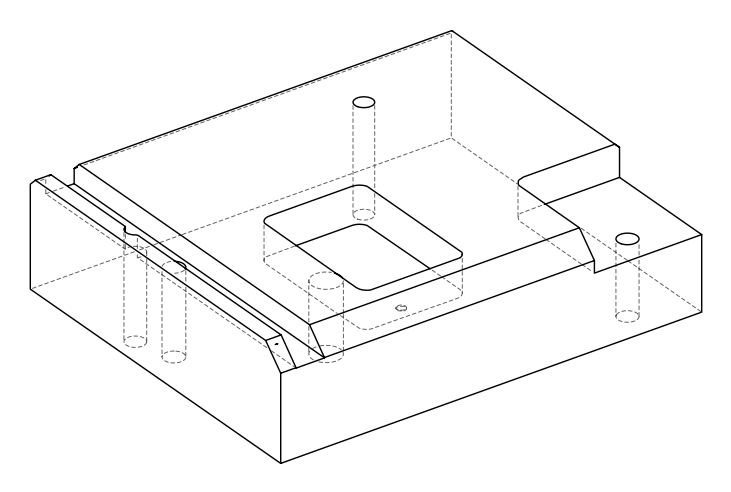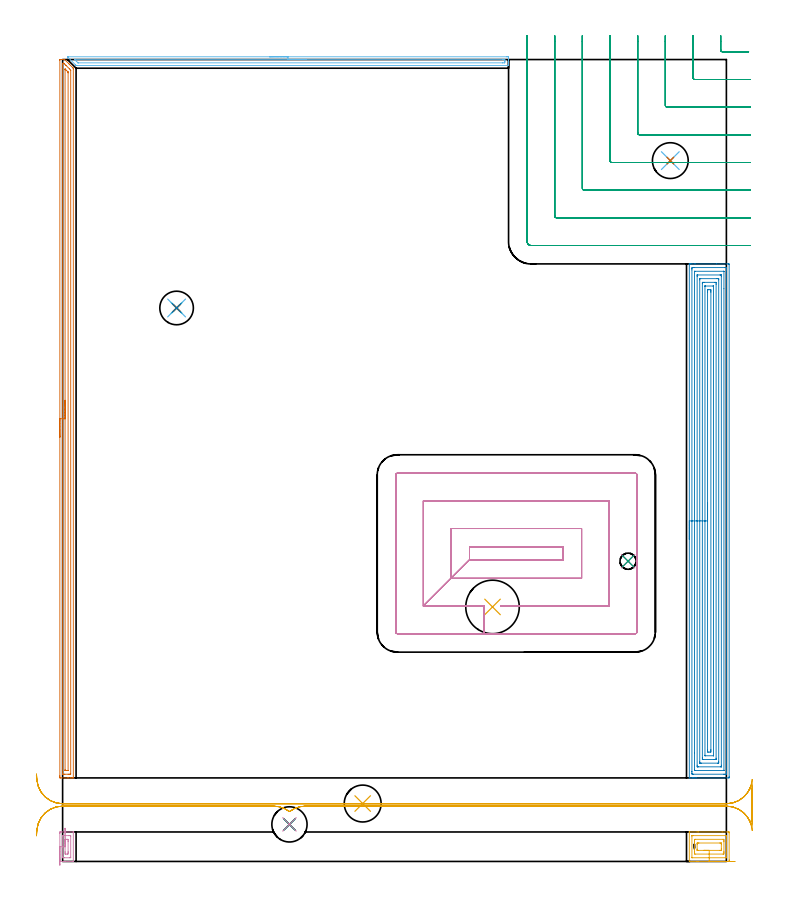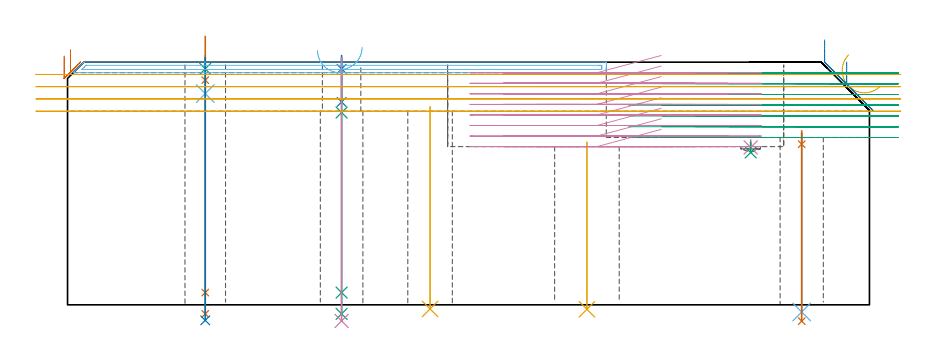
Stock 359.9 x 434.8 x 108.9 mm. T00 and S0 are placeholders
(PLAN: 23 operations, 14 tool changes, 79.2 min)
(1 SPOT_DRILL | STEP1HOLE_1 | NXT0321_9005460120000 | 0.06 min | 3991 mm3)
(2 SPOT_DRILL_1 | STEP1HOLE_2 | NXT0321_9005460120000 | 0.05 min | 183 mm3)
(3 SPOT_DRILL_2 | STEP1HOLE_4 | NXT0321_9005460120000 | 0.05 min | 182 mm3)
(4 SPOT_DRILL_3 | STEP1POCKET | NXT0321_9005460120000 | 0.04 min | 4157 mm3)
(5 INDEXABLE_INSERT_DRILL_THROUGH_HOLE_FROM_SOLID | STEP1HOLE | NXT0302_029 | 0.31 min | 71870 mm3)
(6 DRILL_THROUGH_HOLE_INTO_CENTER | STEP1HOLE_1 | NXT0301_065 | 0.33 min | 5052 mm3)
(7 DRILL_TO_ENLARGE_THROUGH_HOLE | STEP1HOLE_1 | UGT0301_261 | 0.35 min | 23098 mm3)
(8 DRILL_BLIND_HOLE_INTO_CENTER | STEP1HOLE_2 | UGT0301_229 | 0.08 min | 1532 mm3)
(9 GUN_DRILL_THROUGH_HOLE | STEP1HOLE_2 | UGT0307_008 | 0.56 min | 8825 mm3)
(10 DRILL_TO_ENLARGE_THROUGH_HOLE_1 | STEP1HOLE_2 | UGT0301_258 | 0.47 min | 20612 mm3)
(11 INDEXABLE_INSERT_DRILL_THROUGH_HOLE_FROM_SOLID_1 | STEP1HOLE_3 | NXT0302_011 | 0.37 min | 34154 mm3)
(12 DRILL_BLIND_HOLE_INTO_CENTER_1 | STEP1HOLE_4 | NXT0301_065 | 0.07 min | 764 mm3)
(13 GUN_DRILL_THROUGH_HOLE_1 | STEP1HOLE_4 | UGT0307_008 | 0.62 min | 9377 mm3)
(14 DRILL_TO_ENLARGE_THROUGH_HOLE_2 | STEP1HOLE_4 | UGT0301_251 | 0.47 min | 17961 mm3)
(15 DRILL_BLIND_HOLE_INTO_CENTER_2 | STEP1POCKET | NXT0301_059 | 0.03 min | 130 mm3)
(16 AREA_MILL | FG_CHAMFER_SURFACE | UGT0205_001 | 0.58 min | 554 mm3)
(17 AREA_MILL_1 | FG_CHAMFER_SURFACE_1 | UGT0205_001 | 1.26 min | 5658 mm3)
(18 AREA_MILL_2 | FG_CHAMFER_SURFACE_2 | UGT0205_001 | 3.97 min | 2714 mm3)
(19 AREA_MILL_3 | FG_CHAMFER_SURFACE_3 | UGT0205_001 | 9.51 min | 10423 mm3)
(20 AREA_MILL_4 | FG_CHAMFER_SURFACE_4 | UGT0205_001 | 18.18 min | 68761 mm3)
(21 MILL_CORNER_NOTCH_RECTANGULAR | CORNER_NOTCH_RECTANGULAR | UGT0201_094 | Follow Part, ap 5, ae 75% | 16.01 min | 429305 mm3)
(22 MILL_RECTANGULAR_POCKET | POCKET_RECTANGULAR_STRAIGHT | UGT0201_094 | Follow Part, ap 5, ae 75% | 19.21 min | 578542 mm3)
(23 MILL_RECTANGULAR_SLOT | SLOT_RECTANGULAR | UGT0201_006 | Follow Part, ap 7, ae 75% | 6.69 min | 216317 mm3)
(TOOL NXT0321_9005460120000 | NC Spot Drill, 142deg, 12mm, Carbide, Uncoated | D12 PA142 FL30 Z2)
(TOOL NXT0302_029 | Index. Insert Drill 29mm [880-D2900L32-05] | D29 PA176 FL145 Z2)
(TOOL NXT0301_065 | Carbide Drill 9.4mm [860.1-0940-075A1-MM 2214] | D9.4 PA140 FL98 Z2)
(TOOL UGT0301_261 | Twist Drill 19.4 mm | D19.4 PA118 FL140 Z2)
(TOOL UGT0301_229 | Twist Drill 11.9 mm | D11.9 PA118 FL100 Z2)
(TOOL UGT0307_008 | Gun Drill 11 mm | D11 PA130 FL24 Z1)
(TOOL UGT0301_258 | Twist Drill 19.1 mm | D19.1 PA118 FL140 Z2)
(TOOL NXT0302_011 | Index. Insert Drill 20mm [880-D2000L25-05] | D20 PA176 FL100 Z2)
(TOOL UGT0301_251 | Twist Drill 18.2 mm | D18.2 PA118 FL135 Z2)
(TOOL NXT0301_059 | Carbide Drill 8.8mm [860.1-0880-026A1-MM 2214] | D8.8 PA140 FL47 Z2)
(TOOL UGT0205_001 | Chamfer Mill 20 x 3 x 45 deg. | D20 FL50 Z2)
(TOOL UGT0201_094 | End mill 20 mm | D20 FL38 Z4)
(TOOL UGT0201_006 | End Mill 28 mm | D28 FL25 Z2)
(OP 1 SPOT_DRILL)
G17 G21 G94 G90
T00 M6
G54
G17 G0 G90 X329.5 Y380. S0 M3
G43 Z118.9 H0
G94 G81 G98 Z72.1 F250. R78.1
G80
M5
M2
(OP 2 SPOT_DRILL_1)
G17 G21 G94 G90
T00 M6
G54
G17 G0 G90 X123. Y20.1 S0 M3
G43 Z118.9 H0
G94 G81 G98 Z105.9 F250. R111.9
G80
M5
M2
(OP 3 SPOT_DRILL_2)
G17 G21 G94 G90
T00 M6
G54
G17 G0 G90 X61.8 Y300.1 S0 M3
G43 Z118.9 H0
G94 G81 G98 Z105.9 F250. R111.9
G80
M5
M2
(OP 4 SPOT_DRILL_3)
G17 G21 G94 G90
T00 M6
G54
G17 G0 G90 X306.6 Y162.8 S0 M3
G43 Z118.9 H0
G94 G81 G98 Z70.621 F250. R74.
G80
M5
M2
(OP 5 INDEXABLE_INSERT_DRILL_THROUGH_HOLE_FROM_SOLID)
G17 G21 G94 G90
T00 M6
G54
G17 G0 G90 X233.1 Y138. S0 M3
G43 Z118.9 H1
G94 G81 G98 Z-2.006 F250. R73.
G80
M5
M2
(OP 6 DRILL_THROUGH_HOLE_INTO_CENTER)
G17 G21 G94 G90
T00 M6
G54
G17 G0 G90 X329.5 Y380. S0 M3
G43 Z118.9 H1
G94 G73 G98 Z-3.211 F250. Q8.701 R77.1
G80
M5
M2
(OP 7 DRILL_TO_ENLARGE_THROUGH_HOLE)
G17 G21 G94 G90
T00 M6
G54
G17 G0 G90 X329.5 Y380. S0 M3
G43 Z118.9 H0
G94 G73 G98 Z-7.328 F250. Q16.486 R77.1
G80
M5
M2
(OP 8 DRILL_BLIND_HOLE_INTO_CENTER)
G17 G21 G94 G90
T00 M6
G54
G17 G0 G90 X123. Y20.1 S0 M3
G43 Z118.9 H0
G94 G81 G98 Z91.05 F250. R110.9
G80
M5
M2
(OP 9 GUN_DRILL_THROUGH_HOLE)
G17 G21 G94 G90
T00 M6
G54
G17 G0 G90 X123. Y20.1 M8
G43 Z118.9 H0
Z106.531
S716 M3
G94 G1 Z86.29 F125. M26
G4 X.084
Z5.5 F250.
G4 X.084
Z-4.065 F125.
G4 X.084
M5
M9
G0 Z106.531
Z118.9
M2
(OP 10 DRILL_TO_ENLARGE_THROUGH_HOLE_1)
G17 G21 G94 G90
T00 M6
G54
G17 G0 G90 X123. Y20.1 S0 M3
G43 Z118.9 H0
G94 G73 G98 Z-7.238 F250. Q16.591 R110.9
G80
M5
M2
(OP 11 INDEXABLE_INSERT_DRILL_THROUGH_HOLE_FROM_SOLID_1)
G17 G21 G94 G90
T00 M6
G54
G17 G0 G90 X162.7 Y31.4 S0 M3
G43 Z118.9 H1
G94 G81 G98 Z-1.849 F250. R88.9
G80
M5
M2
(OP 12 DRILL_BLIND_HOLE_INTO_CENTER_1)
G17 G21 G94 G90
T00 M6
G54
G17 G0 G90 X61.8 Y300.1 S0 M3
G43 Z118.9 H1
G94 G81 G98 Z94.8 F250. R110.9
G80
M5
M2
(OP 13 GUN_DRILL_THROUGH_HOLE_1)
G17 G21 G94 G90
T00 M6
G54
G17 G0 G90 X61.8 Y300.1 M8
G43 Z120.503 H0
S716 M3
G94 G1 Z100.835 F125. M26
G4 X.084
Z5.5 F250.
G4 X.084
Z-4.065 F125.
G4 X.084
M5
M9
G0 Z120.503
M2
(OP 14 DRILL_TO_ENLARGE_THROUGH_HOLE_2)
G17 G21 G94 G90
T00 M6
G54
G17 G0 G90 X61.8 Y300.1 S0 M3
G43 Z118.9 H0
G94 G73 G98 Z-6.968 F250. Q16.553 R110.9
G80
M5
M2
(OP 15 DRILL_BLIND_HOLE_INTO_CENTER_2)
G17 G21 G94 G90
T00 M6
G54
G17 G0 G90 X306.6 Y162.8 S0 M3
G43 Z118.9 H1
G94 G81 G98 Z68.4 F250. R73.
G80
M5
M2
(OP 16 AREA_MILL)
G17 G21 G94 G90
T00 M6
G54
G17 G0 G90 X-1.5 Y-2. S1061 M3
G43 Z118.9 H0
Z111.6
G94 G1 Y-1.962 Z110.728 F250.
Y-1.848 Z109.864
Y-1.659 Z109.012
Y-1.397 Z108.18
Y-1.063 Z107.374
Y-0.66 Z106.6
Y-0.192 Z105.864
Y0.34 Z105.172
Y0.929 Z104.529
Y1.572 Z103.94
Y2.264 Z103.408
Y3. Z102.94
Y3.774 Z102.537
Y4.58 Z102.203
Y5.412 Z101.941
Y6.263 Z101.752
Y7.128 Z101.638
Y8. Z101.6
Y15.169
X-1.497 Y15.514 Z101.603
X-1.491 Y15.994 Z101.605
X-1.444 Y15.997 Z101.652
X-0.958 Y16. Z102.137
X-0.558 Z102.536
X0.818 Z103.911
X1.617 Z104.716
X1.706 Z104.805
X5.692 Z108.79
X5.791 Y15.994 Z108.887
X5.795 Y15.991 Z108.891
X5.8 Y15.956 Z108.9
Y0.044
X5.795 Y0.009 Z108.891
X5.791 Y0.006 Z108.887
X5.691 Y0. Z108.79
X1.617 Z104.716
X0.818 Z103.911
X-1.199 Z101.896
X-1.444 Y0.002 Z101.651
X-1.491 Y0.006 Z101.605
X-1.497 Y0.486 Z101.603
X-1.5 Y1.026 Z101.6
Y8.
X-0.086 Z103.014
X-0.085 Y13.761 Z103.015
X-0.07 Y13.99 Z103.03
X0.564 Y13.999 Z103.664
X3.482 Z106.582
X4.118 Y13.997 Z107.218
X4.37 Y13.99 Z107.47
X4.385 Y13.746 Z107.485
Y13.73
Y2.254
Y2.239
X4.37 Y2.01 Z107.47
X3.736 Y2.001 Z106.836
X0.818 Y2. Z103.918
X0.183 Y2.003 Z103.283
X-0.07 Y2.01 Z103.03
X-0.085 Y2.254 Z103.015
Y2.27
X-0.086 Y8. Z103.014
X1.328 Z104.428
Y10.586
X1.329 Y11.094 Z104.429
X1.33 Y11.468 Z104.43
X1.336 Y11.978 Z104.436
X1.684 Y11.999 Z104.784
X1.706 Y12. Z104.806
X2.572 Z105.672
X2.594 Y11.999 Z105.694
X2.964 Y11.978 Z106.064
X2.969 Y11.604 Z106.069
X2.971 Y11.094 Z106.071
X2.972 Y10.718 Z106.072
Y5.414
X2.971 Y4.906 Z106.071
X2.97 Y4.532 Z106.07
X2.964 Y4.022 Z106.064
X2.616 Y4.001 Z105.716
X2.594 Y4. Z105.694
X1.728 Z104.828
X1.706 Y4.001 Z104.806
X1.336 Y4.022 Z104.436
X1.331 Y4.396 Z104.431
X1.329 Y4.906 Z104.429
X1.328 Y5.282 Z104.428
Y8.
Y8.872 Z104.467
Y9.736 Z104.58
Y10.588 Z104.769
Y11.42 Z105.032
Y12.226 Z105.365
Y13. Z105.768
Y13.736 Z106.237
Y14.428 Z106.768
Y15.071 Z107.357
Y15.66 Z108.001
Y16.191 Z108.693
Y16.66 Z109.428
Y17.063 Z110.202
Y17.397 Z111.008
Y17.659 Z111.84
Y17.848 Z112.692
Y17.962 Z113.557
Y18. Z114.428
G0 Z118.9
M5
M2
(OP 17 AREA_MILL_1)
G17 G21 G94 G90
T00 M6
G54
G17 G0 G90 X364.742 Y0. S1061 M3
G43 Z118.9 H0
Z98.096
G94 G1 X364.099 Z97.506 F250.
X363.407 Z96.975
X362.671 Z96.506
X361.897 Z96.104
X361.091 Z95.77
X360.259 Z95.507
X359.408 Z95.319
X358.543 Z95.205
X357.671 Z95.167
X356.8 Z95.205
X355.935 Z95.319
X355.083 Z95.507
X354.251 Z95.77
X353.445 Z96.104
X352.671 Z96.506
X351.935 Z96.975
X351.243 Z97.506
X350.6 Z98.096
X344.817 Z103.877
X344.016 Z104.683
X343.927 Z104.772
X339.913 Z108.785
X339.811 Y0.006 Z108.885
X339.805 Y0.009 Z108.891
X339.8 Y0.044 Z108.9
Y15.956
X339.805 Y15.991 Z108.891
X339.811 Y15.994 Z108.885
X339.914 Y16. Z108.785
X344.016 Z104.683
X344.817 Z103.877
X357.618 Z91.078
X360.832 Z87.863
X361.235 Y15.997 Z87.46
X361.391 Y15.99 Z87.305
X361.399 Y15.835 Z87.299
X361.4 Y15.514 Z87.3
Y0.806
X361.398 Y0.486 Z87.302
X361.391 Y0.006 Z87.305
X361.319 Y0.002 Z87.376
X360.832 Y0. Z87.863
X350.6 Z98.096
X350.602 Y0.486 Z98.098
X350.6 Y2. Z98.1
X341.513 Y2.001 Z107.187
X341.258 Y2.007 Z107.442
X341.228 Y2.009 Z107.472
X341.219 Y2.126 Z107.481
X341.215 Y2.211 Z107.485
X341.214 Y2.254 Z107.486
X341.215 Y13.832
X341.217 Y13.918 Z107.483
X341.221 Y13.972 Z107.479
X341.23 Y13.99 Z107.47
X341.258 Y13.993 Z107.442
X341.892 Y14. Z106.808
X359.687 Y13.999 Z89.013
X359.942 Y13.993 Z88.758
X359.972 Y13.991 Z88.728
X359.981 Y13.874 Z88.719
X359.985 Y13.789 Z88.715
X359.986 Y13.746 Z88.714
X359.985 Y2.168 Z88.715
X359.983 Y2.082 Z88.717
X359.979 Y2.028 Z88.721
X359.97 Y2.01 Z88.73
X359.942 Y2.007 Z88.758
X359.308 Y2. Z89.392
X350.6 Z98.1
Y4.
X343.037 Y4.001 Z105.663
X342.636 Y4.022 Z106.064
X342.63 Y4.426 Z106.07
X342.629 Y4.906 Z106.071
X342.628 Y5.312 Z106.072
Y10.616
X342.629 Y11.094 Z106.071
X342.63 Y11.498 Z106.07
X342.635 Y11.978 Z106.065
X343.015 Y11.999 Z105.685
X343.037 Y12. Z105.663
X358.163 Y11.999 Z90.537
X358.564 Y11.978 Z90.136
X358.57 Y11.574 Z90.13
X358.571 Y11.094 Z90.129
X358.572 Y10.688 Z90.128
Y5.384
X358.571 Y4.906 Z90.129
X358.57 Y4.502 Z90.13
X358.565 Y4.022 Z90.135
X358.185 Y4.001 Z90.515
X358.163 Y4. Z90.537
X350.6 Z98.1
Y6.
X344.604 Y6.001 Z104.096
X344.098 Y6.01 Z104.602
X344.049 Y6.02 Z104.651
X344.047 Y6.09 Z104.653
X344.045 Y6.246 Z104.655
X344.043 Y6.559 Z104.657
Y6.674
Y9.326
X344.045 Y9.71 Z104.655
X344.047 Y9.902 Z104.653
X344.05 Y9.989 Z104.65
X344.143 Y9.995 Z104.557
X344.817 Y9.999 Z103.883
X345.028 Y10. Z103.672
X356.383 Y9.999 Z92.317
X356.596 Z92.104
X357.102 Y9.99 Z91.598
X357.151 Y9.98 Z91.549
X357.153 Y9.91 Z91.547
X357.155 Y9.754 Z91.545
X357.157 Y9.441 Z91.543
Y9.326
Y6.789
Y6.674
X357.155 Y6.29 Z91.545
X357.153 Y6.098 Z91.547
X357.15 Y6.011 Z91.55
X357.057 Y6.005 Z91.643
X356.383 Y6.001 Z92.317
X356.172 Y6. Z92.528
X350.6 Z98.1
X350.011 Z98.743
X349.48 Z99.435
X349.011 Z100.171
X348.608 Z100.945
X348.274 Z101.751
X348.012 Z102.583
X347.823 Z103.435
X347.709 Z104.3
X347.671 Z105.171
X347.709 Z106.043
X347.823 Z106.908
X348.012 Z107.759
X348.274 Z108.591
X348.608 Z109.397
X349.011 Z110.171
X349.48 Z110.907
X350.011 Z111.599
X350.6 Z112.242
G0 Z118.9
M5
M2
(OP 18 AREA_MILL_2)
G17 G21 G94 G90
T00 M6
G54
G17 G0 G90 X112.2 Y436.3 S1061 M3
G43 Z118.9 H0
Z114.2
G94 G1 X112.238 Z113.328 F250.
X112.352 Z112.464
X112.541 Z111.612
X112.803 Z110.78
X113.137 Z109.974
X113.54 Z109.2
X114.009 Z108.464
X114.54 Z107.772
X115.129 Z107.129
X115.772 Z106.54
X116.464 Z106.009
X117.2 Z105.54
X117.974 Z105.137
X118.78 Z104.803
X119.612 Z104.541
X120.464 Z104.352
X121.329 Z104.238
X122.2 Z104.2
X240.638
X241.209 Y436.298 Z104.202
X241.772 Y436.293 Z104.203
X241.793 Y436.291 Z104.205
X241.8 Y435.73 Z104.765
Y435.43 Z105.064
Y434.84 Z105.654
Y434.241 Z106.256
Y433.95 Z106.546
Y433.351 Z107.145
Y433.06 Z107.435
Y432.478 Z108.021
Y431.972 Z108.526
Y431.641 Z108.85
X241.791 Y431.603 Z108.888
X241.655 Y431.6 Z108.9
X7.649
X7.296 Y431.605 Z108.891
X7.161 Y431.738 Z108.759
X6.9 Y432. Z108.499
X2.894 Y436.006 Z104.493
X2.728 Y436.175 Z104.322
X2.617 Y436.292 Z104.206
X2.73 Y436.298 Z104.202
X2.853 Y436.3 Z104.2
X2.894
X122.2
Y434.886 Z105.614
X238.534
X239.383 Y434.883 Z105.617
X239.426 Y434.88 Z105.62
X239.79 Y434.84 Z105.66
X239.797 Y434.469 Z106.031
X239.798 Y433.95 Z106.55
Y433.579 Z106.921
X239.79 Y433.06 Z107.44
X239.466 Y433.02 Z107.48
X239.426 Y433.018 Z107.482
X238.58 Y433.014 Z107.486
X238.534
X8.494 Y433.015 Z107.485
X8.403 Y433.018 Z107.482
X8.345 Y433.021 Z107.479
X8.327 Y433.034 Z107.466
X8.295 Y433.06 Z107.44
X7.649 Y433.701 Z106.799
X7.4 Y433.95 Z106.55
X6.757 Y434.594 Z105.906
X6.518 Y434.84 Z105.66
X6.491 Y434.87 Z105.63
X6.575 Y434.879 Z105.621
X6.666 Y434.884 Z105.616
X6.712 Y434.885 Z105.615
X122.2 Y434.886 Z105.614
X123.072 Z105.652
X123.937 Z105.766
X124.788 Z105.955
X125.62 Z106.217
X126.426 Z106.551
X127.2 Z106.954
X127.936 Z107.423
X128.628 Z107.954
X129.271 Z108.543
X129.861 Z109.186
X130.392 Z109.878
X130.86 Z110.614
X131.263 Z111.388
X131.597 Z112.194
X131.859 Z113.026
X132.048 Z113.878
X132.162 Z114.743
X132.2 Z115.614
G0 Z118.9
M5
M2
(OP 19 AREA_MILL_3)
G17 G21 G94 G90
T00 M6
G54
G17 G0 G90 X-1.5 Y230.05 S1061 M3
G43 Z118.9 H0
Z111.6
G94 G1 Y230.088 Z110.728 F250.
Y230.202 Z109.864
Y230.391 Z109.012
Y230.653 Z108.18
Y230.987 Z107.374
Y231.39 Z106.6
Y231.859 Z105.864
Y232.39 Z105.172
Y232.979 Z104.529
Y233.622 Z103.94
Y234.314 Z103.409
Y235.05 Z102.94
Y235.824 Z102.537
Y236.63 Z102.203
Y237.462 Z101.941
Y238.314 Z101.752
Y239.178 Z101.638
Y240.05 Z101.6
Y434.465
X-1.497 Y434.639 Z101.603
X-1.491 Y434.798 Z101.605
X-1.278 Y434.8 Z101.819
X-0.958 Z102.138
X-0.391 Z102.705
X-0.07 Z103.025
X1.04 Z104.139
X1.095 Y434.799 Z104.192
X1.114 Y434.787 Z104.211
X3.48 Y432.421 Z106.579
X5.573 Y430.328 Z108.672
X5.712 Y430.186 Z108.809
X5.804 Y430.088 Z108.895
X5.8 Y429.74 Z108.9
Y45.461
X5.797 Y45.31 Z108.888
X5.766 Y45.308 Z108.858
X5.408 Y45.3 Z108.507
X5.012 Z108.111
X4.37 Z107.465
X3.161 Z106.258
X2.594 Z105.688
X-0.958 Y45.301 Z102.139
X-1.199 Y45.303 Z101.897
X-1.491 Y45.308 Z101.606
X-1.494 Y45.369 Z101.604
X-1.498 Y45.908 Z101.602
X-1.5 Y46.453 Z101.6
Y240.05
X-0.086 Z103.014
X-0.085 Y432.422 Z103.015
X-0.07 Y432.79 Z103.03
X0.432 Y432.795 Z103.532
X0.621 Y432.79 Z103.721
X0.818 Y432.621 Z103.918
X1.039 Y432.407 Z104.139
X1.706 Y431.744 Z104.806
X1.936 Y431.515 Z105.036
X3.719 Y429.729 Z106.819
X4.37 Y429.068 Z107.47
X4.385 Y428.837 Z107.485
Y428.821
Y47.678
X4.37 Y47.31 Z107.47
X3.87 Y47.302 Z106.97
X3.482 Y47.301 Z106.582
X2.985 Y47.3 Z106.085
X1.209 Z104.309
X0.818 Y47.301 Z103.918
X0.318 Y47.303 Z103.418
X-0.07 Y47.31 Z103.03
X-0.085 Y47.693 Z103.015
Y47.709
X-0.086 Y240.05 Z103.014
X1.328 Z104.428
X1.329 Y429.216 Z104.429
X1.332 Y429.596 Z104.432
X1.334 Y429.645 Z104.434
X1.335 Y429.654 Z104.435
X1.35 Y429.641 Z104.45
X1.432 Y429.565 Z104.532
X1.554 Y429.446 Z104.654
X1.706 Y429.295 Z104.806
X2.164 Y428.837 Z105.264
X2.594 Y428.406 Z105.694
X2.823 Y428.173 Z105.923
X2.937 Y428.054 Z106.037
X2.963 Y428.026 Z106.063
X2.966 Y427.997 Z106.066
X2.968 Y427.944 Z106.068
X2.971 Y427.565 Z106.071
Y49.383
X2.97 Y49.336 Z106.07
X2.968 Y49.314 Z106.068
X2.966 Y49.31 Z106.066
X2.948 Y49.307 Z106.048
X2.77 Y49.301 Z105.87
X1.706 Z104.806
X1.529 Y49.304 Z104.629
X1.411 Y49.309 Z104.511
X1.335 Y49.315 Z104.435
X1.333 Y49.352 Z104.433
X1.331 Y49.478 Z104.431
X1.329 Y49.857 Z104.429
X1.328 Y240.05 Z104.428
Y240.922 Z104.467
Y241.787 Z104.58
Y242.638 Z104.769
Y243.47 Z105.032
Y244.276 Z105.365
Y245.05 Z105.768
Y245.786 Z106.237
Y246.478 Z106.768
Y247.121 Z107.357
Y247.71 Z108.001
Y248.242 Z108.693
Y248.71 Z109.428
Y249.113 Z110.202
Y249.447 Z111.008
Y249.709 Z111.84
Y249.898 Z112.692
Y250.012 Z113.557
Y250.05 Z114.428
G0 Z118.9
M5
M2
(OP 20 AREA_MILL_4)
G17 G21 G94 G90
T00 M6
G54
G17 G0 G90 X339.8 Y174.65 S1061 M3
G43 Z118.9 H0
G94 G1 Y174.688 Z118.028 F250.
Y174.802 Z117.163
Y174.991 Z116.312
Y175.253 Z115.48
Y175.587 Z114.674
Y175.99 Z113.9
Y176.459 Z113.164
Y176.99 Z112.472
Y177.579 Z111.829
Y178.222 Z111.24
Y178.914 Z110.708
Y179.65 Z110.24
Y180.424 Z109.837
Y181.23 Z109.503
Y182.062 Z109.241
Y182.914 Z109.052
Y183.778 Z108.938
Y184.65 Z108.9
Y323.844
X339.803 Y323.99 Z108.888
X339.841 Y323.994 Z108.85
X340.199 Y324. Z108.5
X340.632 Z108.067
X341.258 Z107.438
X342.46 Z106.237
X343.037 Z105.657
X354.604 Z94.093
X360.832 Z87.865
X361.123 Y323.998 Z87.574
X361.392 Y323.99 Z87.306
X361.399 Y323.721 Z87.299
X361.4 Y45.903 Z87.3
X361.397 Y45.577 Z87.302
X361.392 Y45.31 Z87.306
X361.121 Y45.3 Z87.576
X343.638 Z105.057
X343.037 Z105.657
X342.46 Z106.237
X342.147 Z106.549
X341.57 Z107.126
X341.258 Z107.438
X340.199 Z108.501
X339.841 Y45.306 Z108.85
X339.803 Y45.31 Z108.888
X339.8 Y45.457 Z108.9
Y184.65
X341.214 Z107.486
Y320.764
X341.218 Y321.613 Z107.482
X341.219 Y321.651 Z107.481
X341.258 Y321.99 Z107.442
X341.763 Y321.998 Z106.937
X342.147 Y321.999 Z106.553
X342.651 Y322. Z106.049
X359.053 Y321.999 Z89.647
X359.559 Y321.997 Z89.141
X359.942 Y321.99 Z88.758
X359.98 Y321.613 Z88.72
X359.983 Y321.572 Z88.717
X359.986 Y320.72 Z88.714
Y320.677
Y48.536
X359.982 Y47.687 Z88.718
X359.981 Y47.649 Z88.719
X359.942 Y47.31 Z88.758
X359.437 Y47.302 Z89.263
X359.053 Y47.301 Z89.647
X358.549 Y47.3 Z90.151
X342.147 Y47.301 Z106.553
X341.641 Y47.303 Z107.059
X341.258 Y47.31 Z107.442
X341.22 Y47.687 Z107.48
X341.217 Y47.728 Z107.483
X341.214 Y48.58 Z107.486
Y48.623
Y184.65
X342.628 Z106.072
X342.629 Y319.828 Z106.071
X342.63 Y319.931 Z106.07
X342.633 Y319.98 Z106.067
X342.634 Y319.986 Z106.066
X342.647 Y319.99 Z106.053
X342.694 Y319.995 Z106.006
X342.866 Y320. Z105.834
X358.334 Z90.366
X358.449 Y319.998 Z90.251
X358.54 Y319.994 Z90.16
X358.565 Y319.99 Z90.135
X358.567 Y319.986 Z90.133
X358.569 Y319.964 Z90.131
X358.571 Y319.828 Z90.129
X358.572 Y310.53 Z90.128
X358.571 Y49.472 Z90.129
X358.57 Y49.37 Z90.13
X358.567 Y49.32 Z90.133
X358.566 Y49.314 Z90.134
X358.554 Y49.31 Z90.146
X358.506 Y49.305 Z90.194
X358.334 Y49.3 Z90.366
X342.866 Z105.834
X342.751 Y49.302 Z105.949
X342.66 Y49.306 Z106.04
X342.635 Y49.31 Z106.065
X342.633 Y49.314 Z106.067
X342.631 Y49.336 Z106.069
X342.629 Y49.472 Z106.071
X342.628 Y58.757 Z106.072
Y184.65
X344.043 Z104.657
Y317.151
X344.047 Y317.923 Z104.653
X344.05 Y317.976 Z104.65
X344.054 Y317.99 Z104.646
X344.077 Y317.993 Z104.623
X344.182 Y317.997 Z104.518
X344.393 Y317.999 Z104.307
X356.427 Y318. Z92.273
X356.824 Y317.997 Z91.876
X357.023 Y317.994 Z91.677
X357.121 Y317.99 Z91.579
X357.151 Y317.978 Z91.549
X357.157 Y317.151 Z91.543
Y52.149
X357.153 Y51.377 Z91.547
X357.151 Y51.324 Z91.549
X357.146 Y51.31 Z91.554
X357.123 Y51.307 Z91.577
X357.018 Y51.303 Z91.682
X356.807 Y51.301 Z91.893
X344.773 Y51.3 Z103.927
X344.376 Y51.303 Z104.324
X344.177 Y51.306 Z104.523
X344.079 Y51.31 Z104.621
X344.049 Y51.322 Z104.651
X344.043 Y52.149 Z104.657
Y184.65
X345.457 Z103.243
X345.458 Y315.367 Z103.242
X345.459 Y315.615 Z103.241
X345.464 Y315.866 Z103.236
X345.476 Y315.99 Z103.224
X345.549 Y315.994 Z103.151
X345.706 Y315.998 Z102.994
X345.965 Y316. Z102.735
X354.862 Z93.838
X355.494 Y315.997 Z93.206
X355.704 Y315.993 Z92.996
X355.734 Y315.99 Z92.966
X355.738 Y315.917 Z92.962
X355.741 Y315.784 Z92.959
X355.743 Y315.617 Z92.957
Y315.367
X355.742 Y53.933 Z92.958
X355.741 Y53.685 Z92.959
X355.736 Y53.434 Z92.964
X355.724 Y53.31 Z92.976
X355.651 Y53.306 Z93.049
X355.494 Y53.302 Z93.206
X355.235 Y53.3 Z93.465
X346.338 Z102.362
X345.706 Y53.303 Z102.994
X345.496 Y53.307 Z103.204
X345.466 Y53.31 Z103.234
X345.462 Y53.383 Z103.238
X345.459 Y53.516 Z103.241
X345.457 Y53.683 Z103.243
Y53.933
Y184.65
X346.871 Z101.829
Y313.306
X346.873 Y313.582 Z101.827
X346.876 Y313.89 Z101.824
X346.878 Y313.965 Z101.822
X346.885 Y313.99 Z101.815
X346.931 Y313.993 Z101.769
X347.071 Y313.998 Z101.629
X347.486 Y314. Z101.214
X347.959 Z100.741
X353.714 Y313.999 Z94.986
X354.19 Y313.997 Z94.51
X354.302 Y313.99 Z94.398
X354.322 Y313.986 Z94.378
X354.324 Y313.949 Z94.376
X354.327 Y313.86 Z94.373
X354.328 Y313.582 Z94.372
X354.329 Y312.966 Z94.371
Y55.994
X354.327 Y55.718 Z94.373
X354.324 Y55.41 Z94.376
X354.322 Y55.335 Z94.378
X354.315 Y55.31 Z94.385
X354.269 Y55.307 Z94.431
X354.129 Y55.302 Z94.571
X353.714 Y55.3 Z94.986
X353.241 Z95.459
X347.486 Y55.301 Z101.214
X347.01 Y55.303 Z101.69
X346.898 Y55.31 Z101.802
X346.878 Y55.314 Z101.822
X346.876 Y55.351 Z101.824
X346.873 Y55.44 Z101.827
X346.872 Y55.718 Z101.828
X346.871 Y56.334 Z101.829
Y184.65
X348.285 Z100.415
X348.286 Y311.798 Z100.414
X348.287 Y311.887 Z100.413
X348.292 Y311.977 Z100.408
X348.294 Y311.991 Z100.406
X348.301 Y311.994 Z100.399
X348.325 Y311.998 Z100.375
X348.376 Y311.999 Z100.324
X352.623 Z96.077
X352.824 Y311.995 Z95.876
X352.891 Y311.991 Z95.809
X352.908 Y311.988 Z95.792
X352.911 Y311.948 Z95.789
X352.913 Y311.888 Z95.787
X352.914 Y311.798 Z95.786
X352.915 Y311.707 Z95.785
X352.914 Y57.502 Z95.786
X352.913 Y57.413 Z95.787
X352.908 Y57.323 Z95.792
X352.906 Y57.309 Z95.794
X352.899 Y57.306 Z95.801
X352.875 Y57.302 Z95.825
X352.824 Y57.301 Z95.876
X348.577 Z100.123
X348.376 Y57.305 Z100.324
X348.309 Y57.309 Z100.391
X348.292 Y57.312 Z100.408
X348.289 Y57.352 Z100.411
X348.287 Y57.412 Z100.413
X348.286 Y57.502 Z100.414
X348.285 Y57.593 Z100.415
Y184.65
X349.7 Z99.
Y308.685
X349.702 Y309.121 Z98.998
X349.706 Y309.571 Z98.994
X349.724 Y309.99 Z98.976
X350.168 Y310. Z98.532
X351.058 Z97.642
X351.472 Y309.99 Z97.228
X351.493 Y309.856 Z97.207
X351.498 Y309.559 Z97.202
X351.5 Y309.121 Z97.2
Y308.664
Y60.615
X351.498 Y60.179 Z97.202
X351.494 Y59.729 Z97.206
X351.476 Y59.31 Z97.224
X351.032 Y59.3 Z97.668
X350.142 Z98.558
X349.728 Y59.31 Z98.972
X349.707 Y59.444 Z98.993
X349.702 Y59.741 Z98.998
X349.7 Y60.179 Z99.
Y60.636
Y184.65
Y185.522 Z99.039
Y186.387 Z99.152
Y187.238 Z99.341
Y188.07 Z99.604
Y188.876 Z99.937
Y189.65 Z100.34
Y190.386 Z100.809
Y191.078 Z101.34
Y191.721 Z101.929
Y192.31 Z102.573
Y192.842 Z103.265
Y193.31 Z104.
Y193.713 Z104.774
Y194.047 Z105.58
Y194.309 Z106.412
Y194.498 Z107.264
Y194.612 Z108.129
Y194.65 Z109.
G0 Z118.9
M5
M2
(OP 21 MILL_CORNER_NOTCH_RECTANGULAR)
G17 G21 G94 G90
T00 M6
G54
G17 G0 G90 X356.8 Y447.8 S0 M3
G43 Z118.9 H0
Z104.071
G94 G1 Y444.8 F250.
Y439.992 F500.
G3 X357.792 Y439. R1.
G1 X368.975
X371.975 F250.
G0 Z118.9
X341.8 Y447.8
Z104.071
G1 Y444.8
Y424.993 F500.
G3 X342.793 Y424. R1.
G1 X369.9
X372.9 F250.
G0 Z118.9
X326.8 Y447.8
Z104.071
G1 Y444.8
Y409.993 F500.
G3 X327.793 Y409. R1.
G1 X369.9
X372.9 F250.
G0 Z118.9
X311.8 Y447.8
Z104.071
G1 Y444.8
Y394.994 F500.
G3 X312.794 Y394. R1.
G1 X369.9
X372.9 F250.
G0 Z118.9
X296.8 Y447.8
Z104.071
G1 Y444.8
Y379.994 F500.
G3 X297.794 Y379. R1.
G1 X369.9
X372.9 F250.
G0 Z118.9
X281.8 Y447.8
Z104.071
G1 Y444.8
Y364.995 F500.
G3 X282.795 Y364. R1.
G1 X369.9
X372.9 F250.
G0 Z118.9
X266.8 Y447.8
Z104.071
G1 Y444.8
Y349.995 F500.
G3 X267.795 Y349. R1.
G1 X369.9
X372.9 F250.
G0 Z118.9
X251.8 Y447.8
Z104.071
G1 Y444.8
Y336.2 F500.
G3 X254. Y334. R2.2
G1 X369.9
X372.9 F250.
G0 Z118.9
X356.8 Y447.8
Z99.243
G1 Y444.8
Y439.992 F500.
G3 X357.792 Y439. R1.
G1 X368.975
X371.975 F250.
G0 Z118.9
X341.8 Y447.8
Z99.243
G1 Y444.8
Y424.993 F500.
G3 X342.793 Y424. R1.
G1 X369.9
X372.9 F250.
G0 Z118.9
X326.8 Y447.8
Z99.243
G1 Y444.8
Y409.993 F500.
G3 X327.793 Y409. R1.
G1 X369.9
X372.9 F250.
G0 Z118.9
X311.8 Y447.8
Z99.243
G1 Y444.8
Y394.994 F500.
G3 X312.794 Y394. R1.
G1 X369.9
X372.9 F250.
G0 Z118.9
X296.8 Y447.8
Z99.243
G1 Y444.8
Y379.994 F500.
G3 X297.794 Y379. R1.
G1 X369.9
X372.9 F250.
G0 Z118.9
X281.8 Y447.8
Z99.243
G1 Y444.8
Y364.995 F500.
G3 X282.795 Y364. R1.
G1 X369.9
X372.9 F250.
G0 Z118.9
X266.8 Y447.8
Z99.243
G1 Y444.8
Y349.995 F500.
G3 X267.795 Y349. R1.
G1 X369.9
X372.9 F250.
G0 Z118.9
X251.8 Y447.8
Z99.243
G1 Y444.8
Y336.2 F500.
G3 X254. Y334. R2.2
G1 X369.9
X372.9 F250.
G0 Z118.9
X356.8 Y447.8
Z94.414
G1 Y444.8
Y439.993 F500.
G3 X357.793 Y439. R1.
G1 X368.975
X371.975 F250.
G0 Z118.9
X341.8 Y447.8
Z94.414
G1 Y444.8
Y424.993 F500.
G3 X342.793 Y424. R1.
G1 X369.9
X372.9 F250.
G0 Z118.9
X326.8 Y447.8
Z94.414
G1 Y444.8
Y409.993 F500.
G3 X327.793 Y409. R1.
G1 X369.9
X372.9 F250.
G0 Z118.9
X311.8 Y447.8
Z94.414
G1 Y444.8
Y394.994 F500.
G3 X312.794 Y394. R1.
G1 X369.9
X372.9 F250.
G0 Z118.9
X296.8 Y447.8
Z94.414
G1 Y444.8
Y379.994 F500.
G3 X297.794 Y379. R1.
G1 X369.9
X372.9 F250.
G0 Z118.9
X281.8 Y447.8
Z94.414
G1 Y444.8
Y364.995 F500.
G3 X282.795 Y364. R1.
G1 X369.9
X372.9 F250.
G0 Z118.9
X266.8 Y447.8
Z94.414
G1 Y444.8
Y349.995 F500.
G3 X267.795 Y349. R1.
G1 X369.9
X372.9 F250.
G0 Z118.9
X251.8 Y447.8
Z94.414
G1 Y444.8
Y336.2 F500.
G3 X254. Y334. R2.2
G1 X369.9
X372.9 F250.
G0 Z118.9
X356.8 Y447.8
Z89.586
G1 Y444.8
Y439.993 F500.
G3 X357.793 Y439. R1.
G1 X368.975
X371.975 F250.
G0 Z118.9
X341.8 Y447.8
Z89.586
G1 Y444.8
Y424.993 F500.
G3 X342.793 Y424. R1.
G1 X369.9
X372.9 F250.
G0 Z118.9
X326.8 Y447.8
Z89.586
G1 Y444.8
Y409.993 F500.
G3 X327.793 Y409. R1.
G1 X369.9
X372.9 F250.
G0 Z118.9
X311.8 Y447.8
Z89.586
G1 Y444.8
Y394.994 F500.
G3 X312.794 Y394. R1.
G1 X369.9
X372.9 F250.
G0 Z118.9
X296.8 Y447.8
Z89.586
G1 Y444.8
Y379.994 F500.
G3 X297.794 Y379. R1.
G1 X369.9
X372.9 F250.
G0 Z118.9
X281.8 Y447.8
Z89.586
G1 Y444.8
Y364.995 F500.
G3 X282.795 Y364. R1.
G1 X369.9
X372.9 F250.
G0 Z118.9
X266.8 Y447.8
Z89.586
G1 Y444.8
Y349.995 F500.
G3 X267.795 Y349. R1.
G1 X369.9
X372.9 F250.
G0 Z118.9
X251.8 Y447.8
Z89.586
G1 Y444.8
Y336.2 F500.
G3 X254. Y334. R2.2
G1 X369.9
X372.9 F250.
G0 Z118.9
X356.8 Y447.8
Z84.757
G1 Y444.8
Y439.993 F500.
G3 X357.793 Y439. R1.
G1 X368.975
X371.975 F250.
G0 Z118.9
X341.8 Y447.8
Z84.757
G1 Y444.8
Y424.993 F500.
G3 X342.793 Y424. R1.
G1 X369.9
X372.9 F250.
G0 Z118.9
X326.8 Y447.8
Z84.757
G1 Y444.8
Y409.993 F500.
G3 X327.793 Y409. R1.
G1 X369.9
X372.9 F250.
G0 Z118.9
X311.8 Y447.8
Z84.757
G1 Y444.8
Y394.994 F500.
G3 X312.794 Y394. R1.
G1 X369.9
X372.9 F250.
G0 Z118.9
X296.8 Y447.8
Z84.757
G1 Y444.8
Y379.994 F500.
G3 X297.794 Y379. R1.
G1 X369.9
X372.9 F250.
G0 Z118.9
X281.8 Y447.8
Z84.757
G1 Y444.8
Y364.995 F500.
G3 X282.795 Y364. R1.
G1 X369.9
X372.9 F250.
G0 Z118.9
X266.8 Y447.8
Z84.757
G1 Y444.8
Y349.995 F500.
G3 X267.795 Y349. R1.
G1 X369.9
X372.9 F250.
G0 Z118.9
X251.8 Y447.8
Z84.757
G1 Y444.8
Y336.2 F500.
G3 X254. Y334. R2.2
G1 X369.9
X372.9 F250.
G0 Z118.9
X356.8 Y447.8
Z79.929
G1 Y444.8
Y439.993 F500.
G3 X357.793 Y439. R1.
G1 X368.975
X371.975 F250.
G0 Z118.9
X341.8 Y447.8
Z79.929
G1 Y444.8
Y424.993 F500.
G3 X342.793 Y424. R1.
G1 X369.9
X372.9 F250.
G0 Z118.9
X326.8 Y447.8
Z79.929
G1 Y444.8
Y409.993 F500.
G3 X327.793 Y409. R1.
G1 X369.9
X372.9 F250.
G0 Z118.9
X311.8 Y447.8
Z79.929
G1 Y444.8
Y394.994 F500.
G3 X312.794 Y394. R1.
G1 X369.9
X372.9 F250.
G0 Z118.9
X296.8 Y447.8
Z79.929
G1 Y444.8
Y379.994 F500.
G3 X297.794 Y379. R1.
G1 X369.9
X372.9 F250.
G0 Z118.9
X281.8 Y447.8
Z79.929
G1 Y444.8
Y364.995 F500.
G3 X282.795 Y364. R1.
G1 X369.9
X372.9 F250.
G0 Z118.9
X266.8 Y447.8
Z79.929
G1 Y444.8
Y349.995 F500.
G3 X267.795 Y349. R1.
G1 X369.9
X372.9 F250.
G0 Z118.9
X251.8 Y447.8
Z79.929
G1 Y444.8
Y336.2 F500.
G3 X254. Y334. R2.2
G1 X369.9
X372.9 F250.
G0 Z118.9
X356.8 Y447.8
Z75.1
G1 Y444.8
Y439.993 F500.
G3 X357.793 Y439. R1.
G1 X368.975
X371.975 F250.
G0 Z118.9
X341.8 Y447.8
Z75.1
G1 Y444.8
Y424.993 F500.
G3 X342.793 Y424. R1.
G1 X369.9
X372.9 F250.
G0 Z118.9
X326.8 Y447.8
Z75.1
G1 Y444.8
Y409.993 F500.
G3 X327.793 Y409. R1.
G1 X369.9
X372.9 F250.
G0 Z118.9
X311.8 Y447.8
Z75.1
G1 Y444.8
Y394.994 F500.
G3 X312.794 Y394. R1.
G1 X369.9
X372.9 F250.
G0 Z118.9
X296.8 Y447.8
Z75.1
G1 Y444.8
Y379.994 F500.
G3 X297.794 Y379. R1.
G1 X369.9
X372.9 F250.
G0 Z118.9
X281.8 Y447.8
Z75.1
G1 Y444.8
Y364.995 F500.
G3 X282.795 Y364. R1.
G1 X369.9
X372.9 F250.
G0 Z118.9
X266.8 Y447.8
Z75.1
G1 Y444.8
Y349.995 F500.
G3 X267.795 Y349. R1.
G1 X369.9
X372.9 F250.
G0 Z118.9
X251.8 Y447.8
Z75.1
G1 Y444.8
Y336.2 F500.
G3 X254. Y334. R2.2
G1 X369.9
X372.9 F250.
G0 Z118.9
M5
M2
(OP 22 MILL_RECTANGULAR_POCKET)
G17 G21 G94 G90
T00 M6
G54
G17 G0 G90 X266.443 Y138.5 S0 M3
G43 Z118.9 H0
Z111.9
G94 G1 X237.566 Z104.162 F250.
X296.4 F500.
Y195.5
X195.6
Y138.5
X210.6 Y153.5
X220.6 Y163.5
X271.4
Y170.5
X220.6
Y163.5
X210.6 Y153.5
X281.4
Y180.5
X210.6
Y153.5
X195.6 Y138.5
X228.637
G3 X228.637 Y137.519 R4.56
G1 Y123.5
X310.5
G3 X311.4 Y124.4 R0.9
G1 Y209.6
G3 X310.5 Y210.5 R0.9
G1 X181.5
G3 X180.6 Y209.6 R0.9
G1 Y124.4
G3 X181.5 Y123.5 R0.9
G1 X228.637
X229.637
G0 X266.443 Y138.5 Z107.162
G1 X237.566 Z99.425 F250.
X296.4 F500.
Y195.5
X195.6
Y138.5
X210.6 Y153.5
X220.6 Y163.5
X271.4
Y170.5
X220.6
Y163.5
X210.6 Y153.5
X281.4
Y180.5
X210.6
Y153.5
X195.6 Y138.5
X228.637
G3 X228.637 Y137.519 R4.56
G1 Y123.5
X310.5
G3 X311.4 Y124.4 R0.9
G1 Y209.6
G3 X310.5 Y210.5 R0.9
G1 X181.5
G3 X180.6 Y209.6 R0.9
G1 Y124.4
G3 X181.5 Y123.5 R0.9
G1 X228.637
X229.637
G0 X266.443 Y138.5 Z102.425
G1 X237.566 Z94.687 F250.
X296.4 F500.
Y195.5
X195.6
Y138.5
X210.6 Y153.5
X220.6 Y163.5
X271.4
Y170.5
X220.6
Y163.5
X210.6 Y153.5
X281.4
Y180.5
X210.6
Y153.5
X195.6 Y138.5
X228.637
G3 X228.637 Y137.519 R4.56
G1 Y123.5
X310.5
G3 X311.4 Y124.4 R0.9
G1 Y209.6
G3 X310.5 Y210.5 R0.9
G1 X181.5
G3 X180.6 Y209.6 R0.9
G1 Y124.4
G3 X181.5 Y123.5 R0.9
G1 X228.637
X229.637
G0 X266.443 Y138.5 Z97.687
G1 X237.566 Z89.95 F250.
X296.4 F500.
Y195.5
X195.6
Y138.5
X210.6 Y153.5
X220.6 Y163.5
X271.4
Y170.5
X220.6
Y163.5
X210.6 Y153.5
X281.4
Y180.5
X210.6
Y153.5
X195.6 Y138.5
X228.637
G3 X228.637 Y137.519 R4.56
G1 Y123.5
X310.5
G3 X311.4 Y124.4 R0.9
G1 Y209.6
G3 X310.5 Y210.5 R0.9
G1 X181.5
G3 X180.6 Y209.6 R0.9
G1 Y124.4
G3 X181.5 Y123.5 R0.9
G1 X228.637
X229.637
G0 X266.443 Y138.5 Z92.95
G1 X237.566 Z85.212 F250.
X296.4 F500.
Y195.5
X195.6
Y138.5
X210.6 Y153.5
X220.6 Y163.5
X271.4
Y170.5
X220.6
Y163.5
X210.6 Y153.5
X281.4
Y180.5
X210.6
Y153.5
X195.6 Y138.5
X228.637
G3 X228.637 Y137.519 R4.56
G1 Y123.5
X310.5
G3 X311.4 Y124.4 R0.9
G1 Y209.6
G3 X310.5 Y210.5 R0.9
G1 X181.5
G3 X180.6 Y209.6 R0.9
G1 Y124.4
G3 X181.5 Y123.5 R0.9
G1 X228.637
X229.637
G0 X266.443 Y138.5 Z88.212
G1 X237.566 Z80.475 F250.
X296.4 F500.
Y195.5
X195.6
Y138.5
X210.6 Y153.5
X220.6 Y163.5
X271.4
Y170.5
X220.6
Y163.5
X210.6 Y153.5
X281.4
Y180.5
X210.6
Y153.5
X195.6 Y138.5
X228.637
G3 X228.637 Y137.519 R4.56
G1 Y123.5
X310.5
G3 X311.4 Y124.4 R0.9
G1 Y209.6
G3 X310.5 Y210.5 R0.9
G1 X181.5
G3 X180.6 Y209.6 R0.9
G1 Y124.4
G3 X181.5 Y123.5 R0.9
G1 X228.637
X229.637
G0 X266.443 Y138.5 Z83.475
G1 X237.566 Z75.737 F250.
X296.4 F500.
Y195.5
X195.6
Y138.5
X210.6 Y153.5
X220.6 Y163.5
X271.4
Y170.5
X220.6
Y163.5
X210.6 Y153.5
X281.4
Y180.5
X210.6
Y153.5
X195.6 Y138.5
X228.637
G3 X228.637 Y137.519 R4.56
G1 Y123.5
X310.5
G3 X311.4 Y124.4 R0.9
G1 Y209.6
G3 X310.5 Y210.5 R0.9
G1 X181.5
G3 X180.6 Y209.6 R0.9
G1 Y124.4
G3 X181.5 Y123.5 R0.9
G1 X228.637
X229.637
G0 X266.441 Y138.5 Z78.737
G1 X237.564 Z71. F250.
X296.4 F500.
Y195.5
X195.6
Y138.5
X210.6 Y153.5
X220.6 Y163.5
X271.4
Y170.5
X220.6
Y163.5
X210.6 Y153.5
X281.4
Y180.5
X210.6
Y153.5
X195.6 Y138.5
X228.637
G3 X228.637 Y137.519 R4.56
G1 Y123.5
X310.5
G3 X311.4 Y124.4 R0.9
G1 Y209.6
G3 X310.5 Y210.5 R0.9
G1 X181.5
G3 X180.6 Y209.6 R0.9
G1 Y124.4
G3 X181.5 Y123.5 R0.9
G1 X228.637
X229.637
G0 Z118.9
M5
M2
(OP 23 MILL_RECTANGULAR_SLOT)
G17 G21 G94 G90
T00 M6
G54
G17 G0 G90 X-14.254 Y14.648 S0 M3
G43 Z118.9 H0
Z103.4
G94 G1 X-13.905 Y17.627 F250.
G2 X0. Y30. R14. F500.
G1 X114.375
G2 X123. Y27.028 R14.
X131.625 Y30. R14.
G1 X359.9
G2 X372.961 Y21.042 R14.
G1 X372.989 Y21.031
G3 X373.9 Y26. R14.
G1 Y35.3
G3 X372.989 Y40.269 R14.
G1 X372.961 Y40.258
G2 X359.9 Y31.3 R14.
G1 X0.
G2 X-13.903 Y43.656 R14.
G1 X-14.255 Y46.635 F250.
G0 X-14.166 Y13.922 Z97.9
G1 X-13.97 Y16.916
G2 X0. Y30. R14. F500.
G1 X114.375
G2 X123. Y27.028 R14.
X131.625 Y30. R14.
G1 X359.9
G2 X372.961 Y21.042 R14.
G1 X372.989 Y21.031
G3 X373.9 Y26.015 R14.
G1 Y35.3
G3 X372.989 Y40.269 R14.
G1 X372.961 Y40.258
G2 X359.9 Y31.3 R14.
G1 X0.
G2 X-13.97 Y44.384 R14.
G1 X-14.166 Y47.378 F250.
G0 Y13.922 Z92.4
G1 X-13.97 Y16.916
G2 X0. Y30. R14. F500.
G1 X114.375
G2 X123. Y27.028 R14.
X131.625 Y30. R14.
G1 X359.9
G2 X373.506 Y19.296 R14.
G1 X373.536 Y19.289
G3 X373.9 Y22.462 R14.
G1 Y38.854
G3 X373.538 Y42.018 R14.
G1 X373.508 Y42.012
G2 X359.9 Y31.3 R14.
G1 X0.
G2 X-13.97 Y44.384 R14.
G1 X-14.166 Y47.378 F250.
G0 Y13.922 Z86.9
G1 X-13.97 Y16.916
G2 X0. Y30. R14. F500.
G1 X114.375
G2 X123. Y27.028 R14.
X131.625 Y30. R14.
G1 X359.9
G2 X373.87 Y16.916 R14.
G1 X373.9
Y44.384
X373.87
G2 X359.9 Y31.3 R14.
G1 X0.
G2 X-13.97 Y44.384 R14.
G1 X-14.166 Y47.378 F250.
G0 Z118.9
M5
M2
